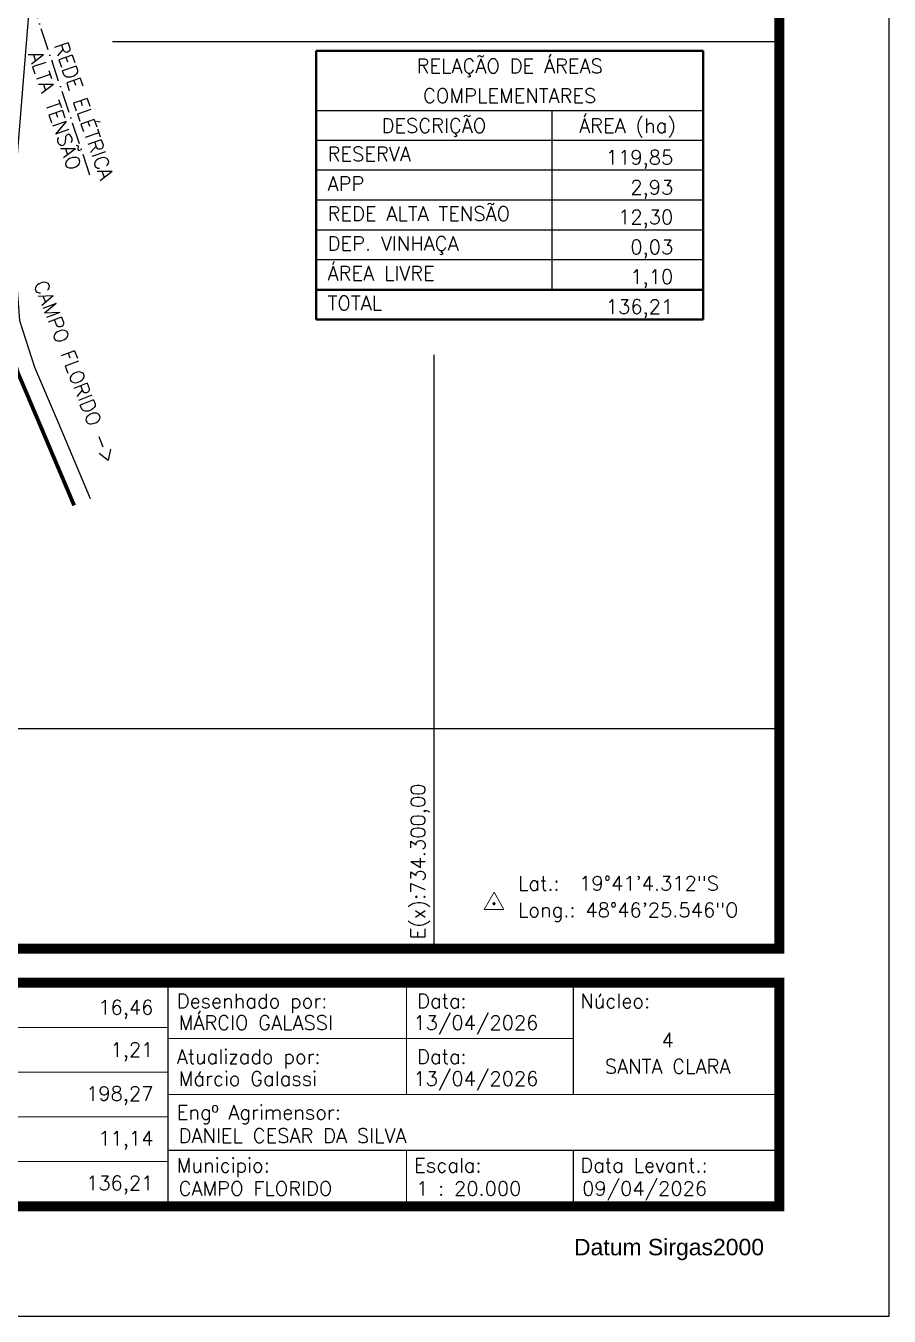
# Model space of a CAD drawing. Extents: x 730929 to 735129, y 7820181 to 7826121.
# Drawn here: x 733558 to 735129, y 7820181 to 7822528 of the extents above; entities that cross this region are included whole.
import ezdxf
from ezdxf.enums import TextEntityAlignment as Align

# ---------------------------------------------------------------- set-up
doc = ezdxf.new("R2010")
doc.units = 0
doc.header["$MEASUREMENT"] = 0
for name, pattern in [('CENTER2', [1.125, 0.75, -0.125, 0.125, -0.125]), ('LIN0', [0]), ('LIN3', [30, 20, -5, 0, -5])]:
    doc.linetypes.add(name, pattern=pattern)
for name, color, linetype in [('MALHA', 8, 'Continuous'), ('MARGEM', 5, 'Continuous'), ('QUADRO_DE_AREAS_COMPLEMENTARES', 7, 'Continuous'), ('REDE_DE_LUZ', 6, 'LIN3'), ('RODOVIA', 1, 'Continuous')]:
    doc.layers.add(name, color=color, linetype=linetype)
doc.layers.add('TEXTO_DIVERSOS', color=7, linetype='Continuous', lineweight=5)
doc.styles.add('marcelo', font='arial.ttf')
doc.styles.add('Simplex', font='simplex.shx')

msp = doc.modelspace()

# ---------------------------------------------------------------- linework, layer by layer
at = {"layer": 'MALHA'}
for points in [[(733715.6, 7822500), (734928.5, 7822500)], [(734300, 7821929.7), (734300, 7820849.7)], [(732909.3, 7821250), (734928.5, 7821250)]]:
    msp.add_lwpolyline(points, dxfattribs=at)
at = {"layer": 'MARGEM', "color": 174, "linetype": 'LIN0', "flags": 128}
msp.add_lwpolyline([(735128.5, 7820180.9), (735128.5, 7826120.9), (730928.5, 7826120.9), (730928.5, 7820180.9)], close=True, dxfattribs=at)
at = {"layer": 'MARGEM', "color": 174, "linetype": 'LIN0', "const_width": 18.2, "flags": 128}
for points in [[(734928.5, 7820849.7), (734928.5, 7825920.9), (731128.5, 7825920.9), (731128.5, 7820849.7)], [(731128.5, 7820787.6), (734928.5, 7820787.6), (734928.5, 7820380.9), (731128.5, 7820380.9)]]:
    msp.add_lwpolyline(points, close=True, dxfattribs=at)
at = {"layer": 'MARGEM', "color": 174, "linetype": 'LIN0', "const_width": 2.02, "flags": 128}
for points in [[(733816.6, 7820787.6), (733816.6, 7820380.9)], [(734250.5, 7820584.3), (734250.5, 7820787.6)], [(734553.9, 7820584.3), (734553.9, 7820787.6)], [(733023.3, 7820706.2), (733816.6, 7820706.2)], [(733816.6, 7820685.9), (734553.9, 7820685.9)], [(733023.3, 7820624.9), (733816.6, 7820624.9)], [(733816.6, 7820584.3), (734928.8, 7820584.3)], [(733023.3, 7820543.6), (733816.6, 7820543.6)], [(733023.3, 7820462.3), (733816.6, 7820462.3)], [(733816.6, 7820482.6), (734928.7, 7820482.6)], [(734250.5, 7820482.6), (734250.5, 7820381.9)], [(734553.9, 7820482.6), (734553.9, 7820381.9)], [(733023.3, 7820380.9), (733816.6, 7820380.9)]]:
    msp.add_lwpolyline(points, dxfattribs=at)
at = {"layer": 'QUADRO_DE_AREAS_COMPLEMENTARES', "color": 174, "linetype": 'ByBlock', "lineweight": 40}
for p, q in [((734085.9, 7822319.6), (734085.9, 7822482.5)), ((734085.9, 7822482.5), (734790.3, 7822482.5)), ((734790.3, 7822319.6), (734790.3, 7822482.5)), ((734085.9, 7822319.6), (734085.9, 7821993.9)), ((734790.3, 7822319.6), (734790.3, 7821993.9)), ((734790.3, 7822048.2), (734085.9, 7822048.2)), ((734790.3, 7821993.9), (734085.9, 7821993.9))]:
    msp.add_line(p, q, dxfattribs=at)
at = {"layer": 'QUADRO_DE_AREAS_COMPLEMENTARES', "linetype": 'Continuous'}
for p, q in [((734790.3, 7822373.9), (734085.9, 7822373.9)), ((734514.7, 7822373.9), (734514.7, 7822048.2)), ((734790.3, 7822319.6), (734085.9, 7822319.6)), ((734790.3, 7822265.4), (734085.9, 7822265.4)), ((734790.3, 7822211.1), (734085.9, 7822211.1)), ((734790.3, 7822156.8), (734085.9, 7822156.8)), ((734790.3, 7822102.5), (734085.9, 7822102.5))]:
    msp.add_line(p, q, dxfattribs=at)
at = {"layer": 'REDE_DE_LUZ', "ltscale": 2, "flags": 128}
msp.add_lwpolyline([(733674.6, 7822256.5), (733278.3, 7823445.3)], dxfattribs=at)
at = {"layer": 'RODOVIA', "flags": 128}
msp.add_lwpolyline([(732229.8, 7824816.5), (733005.2, 7823883.7), (733088.2, 7823783.7), (733318.8, 7823506.4), (733435.5, 7823366.4), (733510.1, 7823254.7), (733551.5, 7823146.2), (733574.9, 7823054.2), (733583.7, 7822984.8), (733586.4, 7822917.3), (733586, 7822845.6), (733577.1, 7822729.6), (733532.4, 7822173.4), (733546.6, 7821992.4), (733573.9, 7821907.2), (733616.7, 7821806.4), (733675.2, 7821668.2)], dxfattribs=at)
at = {"layer": 'RODOVIA', "linetype": 'CENTER2', "ltscale": 80, "const_width": 7}
msp.add_lwpolyline([(732205.2, 7824796.1), (732980.5, 7823863.3), (733063.6, 7823763.3), (733294.2, 7823485.9), (733409.8, 7823347.2), (733481.5, 7823239.9), (733521, 7823136.6), (733543.4, 7823048.2), (733551.8, 7822982.1), (733554.4, 7822916.8), (733554, 7822847), (733545.2, 7822732.1), (733500.3, 7822173.4), (733515, 7821986.2), (733543.9, 7821896.1), (733587.3, 7821793.9), (733645.8, 7821655.8)], dxfattribs=at)
at = {"layer": 'TEXTO_DIVERSOS', "color": 7, "lineweight": 9, "flags": 128}
msp.add_lwpolyline([(734391.5, 7820920.9), (734427.7, 7820920.9), (734409.6, 7820952.3)], close=True, dxfattribs=at)
at = {"layer": 'TEXTO_DIVERSOS', "color": 7, "lineweight": 9, "const_width": 2.83, "flags": 128}
msp.add_lwpolyline([(734408.2, 7820931.4, -1), (734411, 7820931.4, -1)], format="xyb", close=True, dxfattribs=at)

# ---------------------------------------------------------------- texts
at = {"layer": 'MALHA', "linetype": 'Continuous', "style": 'Simplex'}
msp.add_text('E(x):734.300,00 ', height=26, rotation=90, dxfattribs=at).set_placement((734284.4, 7820866.8, 716.8))
at = {"layer": 'MARGEM', "color": 7, "linetype": 'Continuous', "lineweight": 9}
for s, height, style, p in [('Desenhado por:', 26, 'Simplex', (733832.4, 7820767.3)), ('Data:', 26, 'Simplex', (734269.6, 7820767.3)), ('Núcleo:', 26, 'Simplex', (734566.6, 7820767.3)), ('Atualizado por:', 26, 'Simplex', (733832.4, 7820666.1)), ('Data:', 26, 'Simplex', (734269.6, 7820666.1)), ('Engº Agrimensor:', 26, 'Simplex', (733832.4, 7820564.9)), ('Municipio:', 26, 'Simplex', (733832.4, 7820468.6)), ('Escala:', 26, 'Simplex', (734264.4, 7820468.6)), ('Data Levant.:', 26, 'Simplex', (734566.6, 7820468.6)), ('Datum Sirgas2000', 29.887, 'marcelo', (734555.1, 7820321.6))]:
    msp.add_text(s, height=height, dxfattribs=dict(at, style=style)).set_placement(p, align=Align.TOP_LEFT)
at = {"layer": 'MARGEM', "color": 7, "linetype": 'Continuous', "style": 'Simplex'}
for s, p in [('16,46', (733790, 7820755.8)), ('1,21', (733790, 7820678.8)), ('198,27', (733790, 7820599)), ('11,14', (733790, 7820517.7)), ('136,21', (733790, 7820436.4))]:
    msp.add_text(s, height=26, dxfattribs=at).set_placement(p, align=Align.TOP_RIGHT)
for s, p in [('MÁRCIO GALASSI', (733835.8, 7820727.8)), ('13/04/2026', (734263.1, 7820727.8)), ('Márcio Galassi', (733835.8, 7820626.2)), ('13/04/2026', (734263.1, 7820626.2)), ('DANIEL CESAR DA SILVA', (733835.8, 7820522.4)), ('CAMPO FLORIDO', (733835.8, 7820426.2)), ('1 : 20.000', (734267.8, 7820426.2)), ('09/04/2026', (734570, 7820426.2))]:
    msp.add_text(s, height=26, dxfattribs=at).set_placement(p, align=Align.TOP_LEFT)
for s, p in [('4', (734725.5, 7820683.3)), ('SANTA CLARA', (734725.5, 7820635.3))]:
    msp.add_text(s, height=26, dxfattribs=at).set_placement(p, align=Align.MIDDLE_CENTER)
at = {"layer": 'QUADRO_DE_AREAS_COMPLEMENTARES', "linetype": 'Continuous', "style": 'Simplex'}
for s, p in [('RELAÇÃO DE ÁREAS', (734438.1, 7822455.3)), ('COMPLEMENTARES', (734438.1, 7822401.1)), ('DESCRIÇÃO', (734300.3, 7822346.8)), ('ÁREA (ha)', (734652.5, 7822346.8))]:
    msp.add_text(s, height=26, dxfattribs=at).set_placement(p, align=Align.MIDDLE_CENTER)
for s, p in [('RESERVA', (734106.8, 7822295.2)), ('APP', (734106.8, 7822240.9)), ('REDE ALTA TENSÃO', (734106.8, 7822186.6)), ('DEP. VINHAÇA', (734106.8, 7822132.3)), ('ÁREA LIVRE', (734106.8, 7822078.1)), ('TOTAL', (734106.8, 7822023.8))]:
    msp.add_text(s, height=26, dxfattribs=at).set_placement(p, align=Align.MIDDLE_LEFT)
at = {"layer": 'QUADRO_DE_AREAS_COMPLEMENTARES', "color": 7, "linetype": 'Continuous', "style": 'Simplex'}
for s, p in [('119,85', (734735.6, 7822275.9)), ('2,93', (734735.6, 7822221.6)), ('12,30', (734735.6, 7822167.3)), ('0,03', (734735.6, 7822113)), ('1,10', (734735.6, 7822058.7)), ('136,21', (734735.6, 7822004.5))]:
    msp.add_text(s, height=26, dxfattribs=at).set_placement(p, align=Align.RIGHT)
at = {"layer": 'TEXTO_DIVERSOS', "linetype": 'Continuous', "style": 'Simplex'}
for s, rotation, p in [('REDE ELÉTRICA', 288.8743, (733608.8, 7822492.9, 716.8)), ('ALTA TENSÃO', 288.8743, (733562, 7822476.6, 716.8)), ('CAMPO FLORIDO ->', 291.1798, (733571.5, 7822058.7, 716.8))]:
    msp.add_text(s, height=26, rotation=rotation, dxfattribs=at).set_placement(p)
at = {"layer": 'TEXTO_DIVERSOS', "linetype": 'ByBlock', "style": 'Simplex'}
for s, p in [('Lat.:  19°41\'4.312"S', (734453.2, 7820955.3, 1313.5)), ('Long.: 48°46\'25.546"O', (734453.2, 7820907, 1313.5))]:
    msp.add_text(s, height=26, dxfattribs=at).set_placement(p)

doc.saveas('drawing.dxf')
